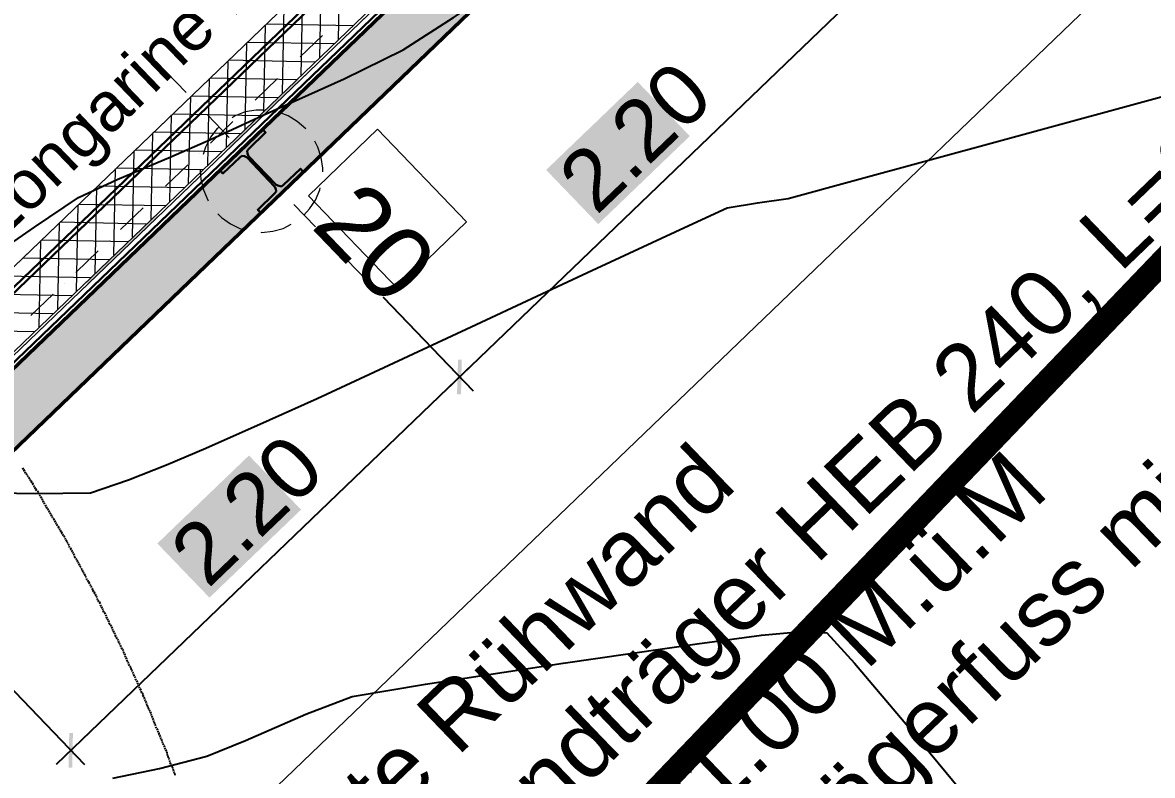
# Model space of a CAD drawing. Header units: metres. Extents: x 2687650.8 to 2687727.1, y 1234407.3 to 1234484.3.
# Drawn here: x 2687676.575 to 2687681.186, y 1234433.663 to 1234436.737 of the extents above; entities that cross this region are included whole.
import ezdxf

# ---------------------------------------------------------------- set-up
doc = ezdxf.new("R2010")
doc.units = ezdxf.units.M
for name, color, linetype in [('PDF_0', 7, 'Continuous'), ('PDF_A__BEML', 7, 'Continuous'), ('PDF_A__Text', 7, 'Continuous'), ('PDF_AV_01611-Parzelle', 7, 'Continuous'), ('PDF_E_BETON', 7, 'Continuous'), ('PDF_Text', 7, 'Continuous')]:
    doc.layers.add(name, color=color, linetype=linetype)
for name, color, linetype, true_color in [('PDF_060-Kataster_Hauptinfo.060', 7, 'Continuous', 0x7f7f7f), ('PDF_062_Bauten.062 Bauteilschraffuren', 7, 'Continuous', 0x7f7f7f), ('PDF_211_Wände_Beton.211', 7, 'Continuous', 0x7f7f7f), ('PDF_211_Wände_Beton.211 Bauteilschraffuren', 7, 'Continuous', 0x7f7f7f), ('PDF_211_Wände_Beton.211 Schichttrennlinien', 7, 'Continuous', 0x7f7f7f), ('PDF_3D_Kurven', 7, 'Continuous', 0xdda500), ('PDF_3D_Kurven-Nebenhoehen', 7, 'Continuous', 0xdda500), ('PDF_AV_01225-Bobe-ueb-befestigte', 7, 'Continuous', 0xfdfdfd), ('PDF_AV_01234-Bobe-Gartenanlage', 7, 'Continuous', 0xfdfdfd), ('PDF_E_Farbe Beton', 7, 'Continuous', 0xdfff7f), ('PDF_Rühlwand Träger u Vermassung', 7, 'Continuous', 0x0ac1ff), ('PDF_ST_Treppen.ST', 7, 'Continuous', 0x7f7f7f)]:
    doc.layers.add(name, color=color, linetype=linetype, true_color=true_color)
doc.styles.add('PDF Arial', font='arial.ttf')

# ---------------------------------------------------------------- blocks, each defined once
blk = doc.blocks.new('A$C1c84ec86')
at = {"layer": 'PDF_0', "transparency": 33554559}
for points in [[(3221.62, 730.69), (3221.52, 730.79), (3221.62, 730.9), (3211.67, 740.85), (3210.62, 739.79), (3220.57, 729.63)], [(3211.67, 520.71), (3210.62, 519.65), (3220.57, 509.7), (3221.62, 510.76)]]:
    blk.add_hatch(color=256, dxfattribs=at).paths.add_polyline_path(points)
at = {"layer": 'PDF_211_Wände_Beton.211 Bauteilschraffuren', "true_color": 0xe5dc0a, "transparency": 33554559}
for points in [[(3083.61, 772.17), (3082.56, 772.17), (3082.56, 732.17), (3083.61, 732.17)], [(3083.61, 692.16), (3082.56, 692.16), (3082.56, 652.16), (3083.61, 652.16)]]:
    blk.add_hatch(color=52, dxfattribs=at).paths.add_polyline_path(points)
at = {"layer": 'PDF_A__BEML', "true_color": 0xffffff, "transparency": 33554559}
for points in [[(3179.71, 819.38), (3210.4, 819.38), (3210.4, 871.24), (3179.71, 871.24)], [(3179.71, 599.24), (3210.4, 599.24), (3210.4, 651.1), (3179.71, 651.1)]]:
    blk.add_hatch(color=7, dxfattribs=at).paths.add_polyline_path(points)
at = {"layer": 'PDF_E_Farbe Beton', "true_color": 0xbfff7f, "transparency": 33554559}
h = blk.add_hatch(color=71, dxfattribs=at)
h.paths.add_polyline_path([(3096.53, 1972.34), (3087.64, 1847.46), (3087.42, 523.67), (612.36, 523.67), (612.36, 1217.32), (591.83, 1429.41), (592.04, 1430.89), (672.48, 2565.87), (2668.74, 2565.87), (2848.03, 2530.94), (2997.89, 2390.18), (3013.34, 2375.79), (3093.99, 2206.03), (3096.53, 2200.53)])
h.paths.add_polyline_path([(3120.45, 1972.34), (3120.45, 2206.03), (3039.8, 2375.79), (3033.03, 2390.18), (2883.16, 2530.94), (2859.46, 2553.17), (2794.47, 2565.87), (2671.07, 2589.79), (650.04, 2589.79), (648.35, 2565.87), (567.91, 1430.89), (568.12, 1429.41), (588.44, 1217.32), (588.44, 499.75), (3111.55, 499.75), (3111.55, 1847.46)], flags=0)
at = {"layer": 'PDF_Rühlwand Träger u Vermassung', "transparency": 33554559}
blk.add_hatch(color=256, dxfattribs=at).paths.add_polyline_path([(3087.64, 747.41), (3087.64, 723.28), (3089.33, 723.28), (3089.33, 733.44), (3089.54, 733.86), (3089.96, 734.28), (3090.39, 734.5), (3090.6, 734.71), (3091.02, 734.71), (3091.45, 734.92), (3107.74, 734.71), (3108.59, 734.71), (3109.01, 734.28), (3109.44, 734.07), (3109.65, 733.86), (3109.65, 733.44), (3109.86, 733.01), (3109.86, 723.28), (3111.55, 723.28), (3111.55, 747.41), (3109.86, 747.41), (3109.86, 737.46), (3109.65, 737.25), (3109.65, 736.82), (3109.44, 736.61), (3109.01, 736.4), (3108.59, 735.98), (3108.17, 735.77), (3091.02, 735.77), (3090.6, 735.98), (3090.39, 736.19), (3089.96, 736.4), (3089.54, 736.82), (3089.33, 737.25), (3089.33, 747.41)])
at = {"layer": 'PDF_060-Kataster_Hauptinfo.060', "lineweight": 18}
blk.add_lwpolyline([(643.69, 2809.29), (483.03, 548.44), (465.04, 388.84), (1459.68, 316.24), (3414.46, 173.36), (3333.6, 2121.15)], dxfattribs=at)
at = {"layer": 'PDF_062_Bauten.062 Bauteilschraffuren', "lineweight": 18}
for points in [[(3332.75, 2138.08), (3333.6, 2121.57), (3358.36, 1523.6), (3376.14, 1092.22), (3376.35, 1092.22), (3414.46, 173.57), (465.04, 388.84), (483.03, 548.65), (515.84, 1009.24), (643.69, 2809.29), (760.11, 2801.88), (1044.17, 2801.88), (2574.76, 2801.88)], [(2621.11, 2560.79), (677.13, 2560.79), (608.13, 1589.22), (608.13, 1483.39), (616.38, 1483.39), (616.38, 527.69), (3083.61, 527.69), (3083.61, 1406.76), (3082.98, 1406.76), (3083.61, 1981.87), (3091.45, 1981.87), (3091.45, 2122.63)]]:
    blk.add_lwpolyline(points, dxfattribs=at)
at = {"layer": 'PDF_211_Wände_Beton.211', "lineweight": 18}
for points in [[(2625.56, 2560.79), (677.13, 2560.79), (676.5, 2552.75), (608.34, 1592.4), (608.34, 1483.39), (616.38, 1483.39), (616.38, 527.69), (617.44, 527.69), (3082.56, 527.69), (3083.61, 527.69), (3083.61, 1981.87), (3091.45, 1981.87), (3091.45, 2101.89), (3091.45, 2123.9)], [(3057.58, 2120.3), (2703.03, 2120.3), (2036.9, 2120.3), (1550.49, 2120.3), (1524.45, 2120.3), (1524.45, 1612.29), (1524.45, 1598.32), (1524.45, 1590.28), (1550.49, 1590.28), (1550.49, 2100.41), (2036.9, 2100.41), (2703.03, 2100.41), (3057.58, 2100.41), (3057.58, 1981.87), (3057.58, 553.73), (642.42, 553.73), (642.42, 1483.39), (642.42, 1591.13), (708.88, 2526.92), (2625.35, 2526.92)]]:
    blk.add_lwpolyline(points, dxfattribs=at)
at = {"layer": 'PDF_211_Wände_Beton.211 Bauteilschraffuren', "lineweight": 18}
for points in [[(3082.56, 795.25), (3057.58, 820.22)], [(3082.56, 784.66), (3057.58, 809.64)], [(3057.58, 778.52), (3082.56, 803.5)], [(3082.56, 774.08), (3057.58, 799.06)], [(3057.58, 767.73), (3082.56, 792.92)], [(3082.56, 763.5), (3057.58, 788.47)], [(3057.58, 757.15), (3082.56, 782.12)], [(3082.56, 752.91), (3057.58, 777.89)], [(3057.58, 746.56), (3082.56, 771.54)], [(3082.56, 742.33), (3057.58, 767.31)], [(3057.58, 735.98), (3082.56, 760.96)], [(3082.56, 731.74), (3057.58, 756.72)], [(3057.58, 725.39), (3082.56, 750.37)], [(3082.56, 721.16), (3057.58, 746.14)], [(3057.58, 714.81), (3082.56, 739.79)], [(3082.56, 710.37), (3057.58, 735.55)], [(3057.58, 704.23), (3082.56, 729.2)], [(3082.56, 699.78), (3057.58, 724.76)], [(3057.58, 693.64), (3082.56, 718.62)], [(3082.56, 689.2), (3057.58, 714.18)], [(3057.58, 683.06), (3082.56, 708.04)], [(3082.56, 678.62), (3057.58, 703.59)], [(3057.58, 672.27), (3082.56, 697.45)], [(3082.56, 668.03), (3057.58, 693.01)], [(3057.58, 661.68), (3082.56, 686.66)], [(3082.56, 657.45), (3057.58, 682.43)], [(3057.58, 651.1), (3082.56, 676.08)], [(3082.56, 646.86), (3057.58, 671.84)], [(3057.58, 640.51), (3082.56, 665.49)], [(3082.56, 636.28), (3057.58, 661.26)], [(3057.58, 629.93), (3082.56, 654.91)], [(3082.56, 625.7), (3057.58, 650.67)], [(3057.58, 619.35), (3082.56, 644.32)], [(3057.58, 608.76), (3082.56, 633.74)], [(3057.58, 598.18), (3082.56, 623.16)]]:
    blk.add_lwpolyline(points, dxfattribs=at)
at = {"layer": 'PDF_211_Wände_Beton.211 Schichttrennlinien', "lineweight": 18}
blk.add_lwpolyline([(3057.58, 528.75), (3082.56, 528.75), (3082.56, 553.73), (3082.56, 1981.87), (3082.56, 2101.89), (3082.56, 2123.48)], dxfattribs=at)
at = {"layer": 'PDF_3D_Kurven', "lineweight": 25}
blk.add_lwpolyline([(3103.72, 550.55), (3130.39, 577.44), (3145.85, 593.95), (3152.83, 608.76), (3159.18, 624.22), (3165.32, 640.51), (3175.06, 667.19), (3182.25, 687.29), (3189.87, 709.52), (3204.69, 752.91), (3221.62, 802.44), (3235.81, 843.72), (3242.16, 861.92), (3249.14, 872.29), (3256.55, 882.45), (3269.67, 906.58), (3299.94, 962.04), (3335.93, 1027.87)], dxfattribs=at)
at = {"layer": 'PDF_3D_Kurven-Nebenhoehen', "lineweight": 25}
for points in [[(3046.78, 622.1), (3051.86, 652.58), (3055.46, 673.96), (3061.18, 690.47), (3069.64, 712.69), (3075.78, 729.2), (3083.61, 751.64), (3095.68, 785.72), (3103.93, 811.33), (3108.59, 835.25), (3115.79, 875.47), (3123.62, 916.96), (3130.39, 945.53), (3141.82, 973.05), (3162.78, 1018.77), (3186.27, 1068.72), (3205.54, 1109.15), (3213.79, 1126.09), (3215.49, 1132.01)], [(3236.23, 519.65), (3246.6, 536.16), (3256.34, 553.52), (3262.69, 569.39), (3272, 594.58), (3279.83, 613.21), (3296.98, 638.4), (3329.79, 684.75), (3361.96, 729.63), (3377.62, 751.01), (3386.09, 761.59), (3395.4, 770.9), (3412.13, 770.48), (3445.78, 768.36), (3479.44, 765.82)]]:
    blk.add_lwpolyline(points, dxfattribs=at)
at = {"layer": 'PDF_A__BEML', "lineweight": 25}
for points in [[(3216.12, 727.3), (3216.12, 963.31)], [(3216.12, 507.16), (3216.12, 743.17)], [(3151.14, 515.21), (3224.16, 515.21)]]:
    blk.add_lwpolyline(points, dxfattribs=at)
blk.add_lwpolyline([(3224.16, 735.34), (3171.25, 735.34)], close=True, dxfattribs=at)
at = {"layer": 'PDF_A__Text', "lineweight": 18}
blk.add_lwpolyline([(3172.52, 781.28), (3120.02, 781.28), (3120.02, 742.12), (3172.52, 742.12)], close=True, dxfattribs=at)
at = {"layer": 'PDF_AV_01225-Bobe-ueb-befestigte', "lineweight": 25}
for points in [[(3381.43, 967.97), (3381.43, 968.82)], [(3381.43, 967.12), (3381.43, 967.76)], [(3381.43, 966.06), (3381.43, 966.91)], [(3381.43, 965.22), (3381.43, 965.85)], [(3381.43, 964.37), (3381.43, 965.01)], [(3381.65, 963.31), (3381.43, 964.16)], [(3381.65, 962.47), (3381.65, 963.1)], [(3381.65, 961.41), (3381.65, 962.25)], [(3381.65, 960.56), (3381.65, 961.2)], [(3381.65, 959.71), (3381.65, 960.35)], [(3381.86, 958.66), (3381.65, 959.5)], [(3381.86, 957.81), (3381.86, 958.44)], [(3381.86, 956.96), (3381.86, 957.6)], [(3381.86, 955.9), (3381.86, 956.54)], [(3381.86, 955.06), (3381.86, 955.69)], [(3381.86, 954), (3381.86, 954.85)], [(3382.07, 953.15), (3381.86, 953.79)], [(3382.07, 952.31), (3382.07, 952.94)], [(3382.07, 951.25), (3382.07, 952.09)], [(3382.07, 950.4), (3382.07, 951.04)], [(3382.07, 949.34), (3382.07, 950.19)], [(3382.28, 948.5), (3382.07, 949.13)], [(3382.28, 947.65), (3382.28, 948.28)], [(3382.28, 946.59), (3382.28, 947.44)], [(3382.28, 945.74), (3382.28, 946.38)], [(3382.28, 944.68), (3382.28, 945.53)], [(3382.28, 943.84), (3382.28, 944.47)], [(3382.49, 942.99), (3382.28, 943.63)], [(3382.49, 941.93), (3382.49, 942.78)], [(3382.49, 941.09), (3382.49, 941.72)], [(3382.49, 940.24), (3382.49, 940.87)], [(3382.49, 939.18), (3382.49, 939.82)], [(3382.7, 938.33), (3382.49, 938.97)], [(3382.7, 937.28), (3382.7, 938.12)], [(3382.7, 936.43), (3382.7, 937.06)], [(3382.7, 935.58), (3382.7, 936.22)], [(3382.7, 934.52), (3382.7, 935.16)], [(3382.7, 933.68), (3382.7, 934.31)], [(3382.92, 932.62), (3382.7, 933.47)], [(3382.92, 931.77), (3382.92, 932.41)], [(3382.92, 930.93), (3382.92, 931.56)], [(3382.92, 929.87), (3382.92, 930.71)], [(3382.92, 929.02), (3382.92, 929.66)], [(3383.13, 927.96), (3382.92, 928.81)], [(3383.13, 927.12), (3383.13, 927.75)], [(3383.13, 926.27), (3383.13, 926.9)], [(3383.13, 925.21), (3383.13, 926.06)], [(3383.13, 924.36), (3383.13, 925)], [(3383.13, 923.31), (3383.13, 924.15)], [(3383.34, 922.46), (3383.13, 923.09)], [(3383.34, 921.61), (3383.34, 922.25)], [(3383.34, 920.55), (3383.34, 921.4)], [(3383.34, 919.71), (3383.34, 920.34)], [(3383.34, 918.86), (3383.34, 919.5)], [(3383.55, 917.8), (3383.34, 918.44)], [(3383.55, 916.96), (3383.55, 917.59)], [(3383.55, 915.9), (3383.55, 916.74)], [(3383.55, 915.05), (3383.55, 915.69)], [(3383.55, 914.2), (3383.55, 914.84)], [(3383.55, 913.15), (3383.55, 913.99)], [(3383.76, 912.3), (3383.76, 912.93)], [(3383.76, 911.24), (3383.76, 912.09)], [(3383.76, 910.39), (3383.76, 911.03)], [(3383.76, 909.55), (3383.76, 910.18)], [(3383.76, 908.49), (3383.76, 909.34)], [(3383.97, 907.64), (3383.76, 908.28)], [(3383.97, 906.58), (3383.97, 907.43)], [(3383.97, 905.74), (3383.97, 906.37)], [(3383.97, 904.89), (3383.97, 905.53)], [(3383.97, 903.83), (3383.97, 904.68)], [(3383.97, 902.99), (3383.97, 903.62)], [(3384.19, 902.14), (3384.19, 902.77)], [(3384.19, 901.08), (3384.19, 901.72)], [(3384.19, 900.23), (3384.19, 900.87)], [(3384.19, 899.18), (3384.19, 900.02)], [(3384.19, 898.33), (3384.19, 898.96)], [(3384.4, 897.48), (3384.19, 898.12)], [(3384.4, 896.42), (3384.4, 897.06)], [(3384.4, 895.58), (3384.4, 896.21)], [(3384.4, 894.52), (3384.4, 895.37)], [(3384.4, 893.67), (3384.4, 894.31)], [(3384.4, 892.83), (3384.4, 893.46)], [(3384.61, 891.77), (3384.61, 892.61)], [(3384.61, 890.92), (3384.61, 891.56)], [(3384.61, 889.86), (3384.61, 890.71)], [(3384.61, 889.02), (3384.61, 889.65)], [(3384.61, 888.17), (3384.61, 888.8)], [(3384.82, 887.11), (3384.61, 887.96)], [(3384.82, 886.26), (3384.82, 886.9)], [(3384.82, 885.42), (3384.82, 886.05)], [(3384.82, 884.36), (3384.82, 884.99)], [(3384.82, 883.51), (3384.82, 884.15)], [(3384.82, 882.45), (3384.82, 883.3)], [(3385.03, 881.61), (3385.03, 882.24)], [(3385.03, 880.76), (3385.03, 881.4)], [(3385.03, 879.7), (3385.03, 880.34)], [(3385.03, 878.86), (3385.03, 879.49)], [(3385.03, 877.8), (3385.03, 878.64)], [(3385.24, 876.95), (3385.03, 877.59)], [(3385.24, 876.1), (3385.24, 876.74)], [(3385.24, 875.05), (3385.24, 875.89)], [(3385.24, 874.2), (3385.24, 874.83)], [(3385.24, 873.14), (3385.24, 873.99)], [(3385.24, 872.29), (3385.24, 872.93)], [(3385.46, 871.45), (3385.46, 872.08)], [(3385.46, 870.39), (3385.46, 871.24)], [(3385.46, 869.54), (3385.46, 870.18)], [(3385.46, 868.48), (3385.46, 869.33)], [(3385.46, 867.64), (3385.46, 868.27)], [(3385.67, 866.79), (3385.46, 867.43)], [(3385.67, 865.73), (3385.67, 866.58)], [(3385.67, 864.89), (3385.67, 865.52)], [(3385.67, 864.04), (3385.67, 864.67)], [(3385.67, 862.98), (3385.67, 863.62)], [(3385.88, 862.13), (3385.67, 862.77)], [(3385.88, 861.08), (3385.88, 861.92)], [(3385.88, 860.23), (3385.88, 860.86)], [(3385.88, 859.38), (3385.88, 860.02)], [(3385.88, 858.32), (3385.88, 858.96)], [(3385.88, 857.48), (3385.88, 858.11)], [(3386.09, 856.42), (3385.88, 857.27)], [(3386.09, 855.57), (3386.09, 856.21)], [(3386.09, 854.73), (3386.09, 855.36)], [(3386.09, 853.67), (3386.09, 854.51)], [(3386.09, 852.82), (3386.09, 853.46)], [(3386.3, 851.76), (3386.09, 852.61)], [(3386.3, 850.92), (3386.3, 851.55)], [(3386.3, 850.07), (3386.3, 850.7)], [(3386.3, 849.01), (3386.3, 849.86)], [(3386.3, 848.16), (3386.3, 848.8)], [(3386.3, 847.32), (3386.3, 847.95)], [(3386.51, 846.26), (3386.3, 846.89)], [(3386.51, 845.41), (3386.51, 846.05)], [(3386.51, 844.35), (3386.51, 845.2)], [(3386.51, 843.51), (3386.51, 844.14)], [(3386.51, 842.66), (3386.51, 843.29)], [(3386.73, 841.6), (3386.51, 842.24)], [(3386.73, 840.75), (3386.73, 841.39)], [(3386.73, 839.7), (3386.73, 840.54)], [(3386.73, 838.85), (3386.73, 839.48)], [(3386.73, 838), (3386.73, 838.64)], [(3386.73, 836.94), (3386.73, 837.79)], [(3386.94, 836.1), (3386.73, 836.73)], [(3386.94, 835.04), (3386.94, 835.89)], [(3386.94, 834.19), (3386.94, 834.83)], [(3386.94, 833.35), (3386.94, 833.98)], [(3386.94, 832.29), (3386.94, 833.13)], [(3387.15, 831.44), (3386.94, 832.08)], [(3387.15, 830.38), (3387.15, 831.23)], [(3387.15, 829.54), (3387.15, 830.17)], [(3387.15, 828.69), (3387.15, 829.32)], [(3387.15, 827.63), (3387.15, 828.48)], [(3387.15, 826.78), (3387.15, 827.42)], [(3387.36, 825.94), (3387.15, 826.57)], [(3387.36, 824.88), (3387.36, 825.51)], [(3387.36, 824.03), (3387.36, 824.67)], [(3387.36, 822.97), (3387.36, 823.82)], [(3387.36, 822.13), (3387.36, 822.76)], [(3387.57, 821.28), (3387.36, 821.92)], [(3387.57, 820.22), (3387.57, 821.07)], [(3387.57, 819.38), (3387.57, 820.01)], [(3387.57, 818.32), (3387.57, 819.16)], [(3387.57, 817.47), (3387.57, 818.11)], [(3387.57, 816.62), (3387.57, 817.26)], [(3387.78, 815.57), (3387.57, 816.41)], [(3387.78, 814.72), (3387.78, 815.35)], [(3387.78, 813.66), (3387.78, 814.51)], [(3387.78, 812.81), (3387.78, 813.45)], [(3387.78, 811.97), (3387.78, 812.6)], [(3388, 810.91), (3387.78, 811.76)], [(3388, 810.06), (3388, 810.7)], [(3388, 809.22), (3388, 809.85)], [(3388, 808.16), (3388, 808.79)], [(3388, 807.31), (3388, 807.95)], [(3388, 806.25), (3388, 807.1)], [(3388.21, 805.41), (3388.21, 806.04)], [(3388.21, 804.56), (3388.21, 805.19)], [(3388.21, 803.5), (3388.21, 804.14)], [(3388.21, 802.65), (3388.21, 803.29)], [(3388.21, 801.6), (3388.21, 802.44)], [(3388.42, 800.75), (3388.21, 801.38)], [(3388.42, 799.9), (3388.42, 800.54)], [(3388.42, 798.84), (3388.42, 799.69)], [(3388.42, 798), (3388.42, 798.63)], [(3388.42, 796.94), (3388.42, 797.79)], [(3388.42, 796.09), (3388.42, 796.73)], [(3388.63, 795.25), (3388.63, 795.88)], [(3388.63, 794.19), (3388.63, 795.03)], [(3388.63, 793.34), (3388.63, 793.98)], [(3388.63, 792.28), (3388.63, 793.13)], [(3388.63, 791.44), (3388.63, 792.07)], [(3388.84, 790.59), (3388.63, 791.22)], [(3388.84, 789.53), (3388.84, 790.38)], [(3388.84, 788.68), (3388.84, 789.32)], [(3388.84, 787.84), (3388.84, 788.47)], [(3388.84, 786.78), (3388.84, 787.41)], [(3388.84, 785.93), (3388.84, 786.57)], [(3389.05, 784.87), (3389.05, 785.72)], [(3389.05, 784.03), (3389.05, 784.66)], [(3389.05, 783.18), (3389.05, 783.82)], [(3389.05, 782.12), (3389.05, 782.97)], [(3389.05, 781.28), (3389.05, 781.91)], [(3389.27, 780.22), (3389.05, 781.06)], [(3389.27, 779.37), (3389.27, 780.01)], [(3389.27, 778.52), (3389.27, 779.16)], [(3389.27, 777.47), (3389.27, 778.31)], [(3389.27, 776.62), (3389.27, 777.25)], [(3389.27, 775.56), (3389.27, 776.41)], [(3389.48, 774.71), (3389.48, 775.35)], [(3389.48, 773.87), (3389.48, 774.5)], [(3389.48, 772.81), (3389.48, 773.66)], [(3389.48, 771.96), (3389.48, 772.6)], [(3389.48, 771.12), (3389.48, 771.75)], [(3389.69, 770.06), (3389.48, 770.69)], [(3389.69, 769.21), (3389.69, 769.85)], [(3389.69, 768.15), (3389.69, 769)], [(3389.69, 767.31), (3389.69, 767.94)], [(3389.69, 766.46), (3389.69, 767.09)], [(3389.69, 765.4), (3389.69, 766.04)], [(3389.9, 764.55), (3389.9, 765.19)], [(3389.9, 763.5), (3389.9, 764.34)], [(3389.9, 762.65), (3389.9, 763.28)], [(3389.9, 761.8), (3389.9, 762.44)], [(3389.9, 760.74), (3389.9, 761.59)], [(3390.11, 759.9), (3389.9, 760.53)], [(3390.11, 758.84), (3390.11, 759.69)], [(3390.11, 757.99), (3390.11, 758.63)], [(3390.11, 757.15), (3390.11, 757.78)], [(3390.11, 756.09), (3390.11, 756.93)], [(3390.32, 755.24), (3390.11, 755.87)], [(3390.32, 754.39), (3390.32, 755.03)], [(3390.32, 753.33), (3390.32, 753.97)], [(3390.32, 752.49), (3390.32, 753.12)], [(3390.32, 751.43), (3390.32, 752.28)], [(3390.32, 750.58), (3390.32, 751.22)], [(3390.54, 749.74), (3390.32, 750.37)], [(3390.54, 748.68), (3390.54, 749.31)], [(3390.54, 747.83), (3390.54, 748.47)], [(3390.54, 746.77), (3390.54, 747.62)], [(3390.54, 745.93), (3390.54, 746.56)], [(3390.75, 745.08), (3390.54, 745.71)], [(3390.75, 744.02), (3390.75, 744.87)], [(3390.75, 743.17), (3390.75, 743.81)], [(3390.75, 742.12), (3390.75, 742.96)], [(3390.75, 741.27), (3390.75, 741.9)], [(3390.75, 740.42), (3390.75, 741.06)], [(3390.96, 739.36), (3390.75, 740.21)], [(3390.96, 738.52), (3390.96, 739.15)], [(3390.96, 737.46), (3390.96, 738.31)], [(3390.96, 736.61), (3390.96, 737.25)], [(3390.96, 735.77), (3390.96, 736.4)], [(3391.17, 734.71), (3390.96, 735.55)], [(3391.17, 733.86), (3391.17, 734.5)], [(3391.17, 733.01), (3391.17, 733.65)], [(3391.17, 731.96), (3391.17, 732.59)], [(3391.17, 731.11), (3391.17, 731.74)], [(3391.17, 730.05), (3391.17, 730.9)], [(3391.38, 729.2), (3391.17, 729.84)], [(3391.38, 728.36), (3391.38, 728.99)], [(3391.38, 727.3), (3391.38, 727.93)], [(3391.38, 726.45), (3391.38, 727.09)], [(3391.38, 725.39), (3391.38, 726.24)], [(3391.59, 724.55), (3391.38, 725.18)], [(3391.59, 723.7), (3391.59, 724.34)], [(3391.59, 722.64), (3391.59, 723.49)], [(3391.59, 721.8), (3391.59, 722.43)], [(3391.59, 720.74), (3391.59, 721.58)], [(3391.59, 719.89), (3391.59, 720.53)], [(3391.81, 719.04), (3391.59, 719.68)], [(3391.81, 717.99), (3391.81, 718.83)], [(3391.81, 717.14), (3391.81, 717.77)], [(3391.81, 716.29), (3391.81, 716.93)], [(3391.81, 715.23), (3391.81, 715.87)], [(3392.02, 714.39), (3391.81, 715.02)], [(3392.02, 713.33), (3392.02, 714.18)], [(3392.02, 712.48), (3392.02, 713.12)], [(3392.02, 711.64), (3392.02, 712.27)], [(3392.02, 710.58), (3392.02, 711.21)], [(3392.02, 709.73), (3392.02, 710.37)], [(3392.23, 708.67), (3392.23, 709.52)], [(3392.23, 707.83), (3392.23, 708.46)], [(3392.23, 706.98), (3392.23, 707.61)], [(3392.23, 705.92), (3392.23, 706.77)], [(3392.23, 705.07), (3392.23, 705.71)], [(3392.44, 704.02), (3392.23, 704.86)], [(3392.44, 703.17), (3392.44, 703.8)], [(3392.44, 702.32), (3392.44, 702.96)], [(3392.44, 701.26), (3392.44, 702.11)], [(3392.44, 700.42), (3392.44, 701.05)], [(3392.44, 699.36), (3392.44, 700.21)], [(3392.65, 698.51), (3392.65, 699.15)], [(3392.65, 697.67), (3392.65, 698.3)], [(3392.65, 696.61), (3392.65, 697.45)], [(3392.65, 695.76), (3392.65, 696.4)], [(3392.65, 694.91), (3392.65, 695.55)], [(3392.86, 693.86), (3392.65, 694.49)], [(3392.86, 693.01), (3392.86, 693.64)], [(3392.86, 691.95), (3392.86, 692.8)], [(3392.86, 691.1), (3392.86, 691.74)], [(3392.86, 690.26), (3392.86, 690.89)], [(3392.86, 689.2), (3392.86, 690.05)], [(3393.08, 688.35), (3393.08, 688.99)], [(3393.08, 687.29), (3393.08, 688.14)], [(3393.08, 686.45), (3393.08, 687.08)], [(3393.08, 685.6), (3393.08, 686.24)], [(3393.08, 684.54), (3393.08, 685.39)], [(3120.02, 580.82), (3119.39, 581.04)], [(3121.08, 580.61), (3120.23, 580.82)], [(3121.93, 580.4), (3121.29, 580.61)], [(3122.77, 580.4), (3122.14, 580.4)], [(3123.62, 580.19), (3122.99, 580.19)], [(3124.68, 579.98), (3123.83, 579.98)], [(3125.53, 579.77), (3124.89, 579.98)], [(3126.37, 579.55), (3125.74, 579.77)], [(3127.43, 579.34), (3126.58, 579.55)], [(3128.28, 579.13), (3127.64, 579.34)], [(3129.12, 578.92), (3128.49, 579.13)], [(3130.18, 578.71), (3129.34, 578.92)], [(3131.03, 578.71), (3130.39, 578.71)], [(3131.88, 578.5), (3131.45, 578.5), (3131.24, 578.5)], [(3132.72, 578.28), (3132.09, 578.28)], [(3133.78, 578.07), (3132.93, 578.07)], [(3134.63, 577.65), (3133.99, 577.86)], [(3135.47, 577.44), (3134.84, 577.65)], [(3136.32, 577.23), (3135.69, 577.44)], [(3137.38, 577.01), (3136.74, 577.23)], [(3138.23, 576.8), (3137.59, 577.01)], [(3139.07, 576.59), (3138.44, 576.8)], [(3140.13, 576.38), (3139.28, 576.59)], [(3140.98, 576.17), (3140.34, 576.38)], [(3141.82, 575.96), (3141.19, 576.17)], [(3142.67, 575.74), (3142.04, 575.96)], [(3143.73, 575.53), (3142.88, 575.74)], [(3144.58, 575.32), (3143.94, 575.53)], [(3145.42, 575.11), (3144.79, 575.32)], [(3146.27, 574.9), (3145.63, 575.11)], [(3147.33, 574.69), (3146.69, 574.9)], [(3148.17, 574.47), (3147.54, 574.69)], [(3149.02, 574.26), (3148.39, 574.47)], [(3150.08, 574.05), (3149.23, 574.26)], [(3150.93, 573.84), (3150.29, 574.05)], [(3151.77, 573.63), (3151.14, 573.84)], [(3152.62, 573.42), (3151.98, 573.63)], [(3153.68, 573.2), (3152.83, 573.42)], [(3154.52, 572.99), (3154.31, 572.99), (3153.89, 572.99)], [(3155.37, 572.78), (3154.74, 572.78)], [(3156.22, 572.36), (3155.58, 572.57)], [(3157.28, 572.15), (3156.43, 572.36)], [(3158.12, 571.93), (3157.49, 572.15)], [(3158.97, 571.72), (3158.33, 571.93)], [(3159.82, 571.51), (3159.18, 571.51)], [(3160.87, 571.09), (3160.03, 571.3)], [(3161.72, 570.88), (3161.09, 571.09)], [(3162.57, 570.66), (3161.93, 570.88)], [(3163.41, 570.45), (3162.78, 570.66)], [(3164.26, 570.24), (3163.63, 570.45)], [(3165.32, 570.03), (3164.47, 570.03)], [(3166.17, 569.61), (3165.53, 569.82)], [(3167.01, 569.39), (3166.38, 569.61)], [(3167.86, 569.18), (3167.22, 569.39)], [(3168.92, 568.97), (3168.07, 569.18)], [(3169.76, 568.76), (3169.13, 568.76)], [(3170.61, 568.34), (3169.98, 568.55)], [(3171.46, 568.12), (3170.82, 568.34)], [(3172.52, 567.91), (3171.67, 568.12)], [(3173.36, 567.7), (3172.73, 567.91)], [(3174.21, 567.49), (3173.57, 567.7)], [(3175.06, 567.28), (3174.42, 567.28)], [(3175.9, 566.85), (3175.27, 567.07)], [(3176.96, 566.64), (3176.11, 566.85)], [(3177.81, 566.43), (3177.17, 566.64)], [(3178.65, 566.22), (3178.02, 566.43)], [(3179.5, 565.79), (3178.87, 566.01)], [(3180.35, 565.58), (3179.71, 565.79)], [(3181.41, 565.37), (3180.56, 565.58)], [(3182.25, 564.95), (3181.62, 565.16)], [(3183.1, 564.74), (3182.46, 564.95)], [(3183.95, 564.52), (3183.31, 564.74)], [(3184.79, 564.1), (3184.16, 564.31)], [(3185.85, 563.89), (3185, 564.1)], [(3186.7, 563.68), (3186.06, 563.89)], [(3187.54, 563.25), (3186.91, 563.47)], [(3188.39, 563.04), (3187.76, 563.25)], [(3189.24, 562.83), (3188.6, 563.04)], [(3190.3, 562.41), (3189.45, 562.62)], [(3191.14, 562.2), (3190.51, 562.41)], [(3191.99, 561.98), (3191.35, 562.2)], [(3192.84, 561.56), (3192.2, 561.77)], [(3193.68, 561.35), (3193.05, 561.56)], [(3194.53, 561.14), (3193.89, 561.35)], [(3195.59, 560.71), (3194.74, 560.93)], [(3196.43, 560.5), (3195.8, 560.71)], [(3197.28, 560.29), (3196.65, 560.5)], [(3198.13, 559.87), (3197.49, 560.08)], [(3198.97, 559.66), (3198.34, 559.87)], [(3200.03, 559.44), (3199.61, 559.44), (3199.19, 559.66)], [(3200.88, 559.02), (3200.24, 559.23)], [(3201.73, 558.81), (3201.09, 559.02)], [(3202.57, 558.39), (3201.94, 558.6)], [(3203.42, 558.17), (3202.78, 558.39)], [(3204.27, 557.75), (3203.63, 557.96)], [(3205.11, 557.54), (3204.48, 557.75)], [(3206.17, 557.12), (3205.32, 557.33)], [(3207.02, 556.9), (3206.38, 557.12)], [(3207.86, 556.48), (3207.23, 556.69)], [(3208.71, 556.27), (3208.08, 556.48)], [(3209.56, 555.85), (3208.92, 556.27)], [(3210.4, 555.63), (3209.77, 555.85)], [(3211.25, 555.42), (3210.62, 555.63)], [(3212.31, 555), (3211.46, 555.21)], [(3213.16, 554.79), (3212.52, 555)], [(3214, 554.36), (3213.37, 554.58)], [(3214.85, 554.15), (3214.22, 554.36)], [(3215.7, 553.73), (3215.06, 553.94)], [(3216.54, 553.52), (3215.91, 553.73)], [(3217.39, 553.09), (3216.76, 553.31)], [(3218.45, 552.88), (3217.6, 553.09)], [(3219.3, 552.46), (3218.66, 552.67)], [(3220.14, 552.25), (3219.51, 552.46)], [(3220.99, 551.82), (3220.35, 552.04)], [(3221.84, 551.61), (3221.2, 551.82)], [(3222.68, 551.19), (3222.05, 551.4)], [(3223.53, 550.98), (3222.89, 551.19)], [(3224.38, 550.55), (3223.74, 550.77)], [(3225.22, 550.13), (3224.59, 550.55)], [(3226.28, 549.92), (3225.43, 550.13)], [(3227.13, 549.5), (3226.49, 549.71)], [(3227.97, 549.28), (3227.34, 549.5)], [(3228.82, 548.86), (3228.19, 549.07)], [(3229.67, 548.44), (3229.03, 548.86)], [(3230.51, 548.23), (3229.88, 548.44)], [(3231.36, 547.8), (3230.73, 548.01)], [(3232.21, 547.38), (3231.57, 547.8)], [(3233.05, 547.17), (3232.42, 547.38)], [(3233.9, 546.74), (3233.27, 546.96)], [(3234.75, 546.53), (3234.11, 546.74)], [(3235.59, 546.11), (3234.96, 546.32)], [(3236.65, 545.69), (3235.81, 546.11)], [(3237.5, 545.47), (3236.86, 545.69)], [(3238.35, 545.05), (3237.71, 545.26)], [(3239.19, 544.84), (3238.56, 545.05)], [(3240.04, 544.42), (3239.4, 544.63)], [(3240.89, 543.99), (3240.25, 544.42)], [(3241.73, 543.78), (3241.1, 543.99)], [(3242.58, 543.36), (3241.94, 543.57)], [(3243.43, 543.15), (3242.79, 543.36)], [(3244.27, 542.72), (3244.06, 542.93), (3243.64, 542.93)], [(3245.12, 542.3), (3244.48, 542.51)], [(3245.97, 541.88), (3245.33, 542.3)], [(3246.81, 541.66), (3246.18, 541.88)], [(3247.66, 541.24), (3247.02, 541.45)], [(3248.51, 540.82), (3247.87, 541.03)], [(3249.35, 540.39), (3248.72, 540.82)], [(3250.41, 540.18), (3249.56, 540.39)], [(3251.26, 539.76), (3250.62, 539.97)], [(3252.1, 539.34), (3251.47, 539.55)], [(3252.95, 538.91), (3252.32, 539.34)]]:
    blk.add_lwpolyline(points, dxfattribs=at)
at = {"layer": 'PDF_AV_01234-Bobe-Gartenanlage', "lineweight": 25}
for points in [[(3120.02, 580.82), (3119.39, 581.04)], [(3121.08, 580.61), (3120.23, 580.82)], [(3121.93, 580.4), (3121.29, 580.61)], [(3122.77, 580.4), (3122.14, 580.4)], [(3123.62, 580.19), (3122.99, 580.19)], [(3124.68, 579.98), (3123.83, 579.98)], [(3125.53, 579.77), (3124.89, 579.98)], [(3126.37, 579.55), (3125.74, 579.77)], [(3127.43, 579.34), (3126.58, 579.55)], [(3128.28, 579.13), (3127.64, 579.34)], [(3129.12, 578.92), (3128.49, 579.13)], [(3130.18, 578.71), (3129.34, 578.92)], [(3131.03, 578.71), (3130.39, 578.71)], [(3131.88, 578.5), (3131.45, 578.5), (3131.24, 578.5)], [(3132.72, 578.28), (3132.09, 578.28)], [(3133.78, 578.07), (3132.93, 578.07)], [(3134.63, 577.65), (3133.99, 577.86)], [(3135.47, 577.44), (3134.84, 577.65)], [(3136.32, 577.23), (3135.69, 577.44)], [(3137.38, 577.01), (3136.74, 577.23)], [(3138.23, 576.8), (3137.59, 577.01)], [(3139.07, 576.59), (3138.44, 576.8)], [(3140.13, 576.38), (3139.28, 576.59)], [(3140.98, 576.17), (3140.34, 576.38)], [(3141.82, 575.96), (3141.19, 576.17)], [(3142.67, 575.74), (3142.04, 575.96)], [(3143.73, 575.53), (3142.88, 575.74)], [(3144.58, 575.32), (3143.94, 575.53)], [(3145.42, 575.11), (3144.79, 575.32)], [(3146.27, 574.9), (3145.63, 575.11)], [(3147.33, 574.69), (3146.69, 574.9)], [(3148.17, 574.47), (3147.54, 574.69)], [(3149.02, 574.26), (3148.39, 574.47)], [(3150.08, 574.05), (3149.23, 574.26)], [(3150.93, 573.84), (3150.29, 574.05)], [(3151.77, 573.63), (3151.14, 573.84)], [(3152.62, 573.42), (3151.98, 573.63)], [(3153.68, 573.2), (3152.83, 573.42)], [(3154.52, 572.99), (3154.31, 572.99), (3153.89, 572.99)], [(3155.37, 572.78), (3154.74, 572.78)], [(3156.22, 572.36), (3155.58, 572.57)], [(3157.28, 572.15), (3156.43, 572.36)], [(3158.12, 571.93), (3157.49, 572.15)], [(3158.97, 571.72), (3158.33, 571.93)], [(3159.82, 571.51), (3159.18, 571.51)], [(3160.87, 571.09), (3160.03, 571.3)], [(3161.72, 570.88), (3161.09, 571.09)], [(3162.57, 570.66), (3161.93, 570.88)], [(3163.41, 570.45), (3162.78, 570.66)], [(3164.26, 570.24), (3163.63, 570.45)], [(3165.32, 570.03), (3164.47, 570.03)], [(3166.17, 569.61), (3165.53, 569.82)], [(3167.01, 569.39), (3166.38, 569.61)], [(3167.86, 569.18), (3167.22, 569.39)], [(3168.92, 568.97), (3168.07, 569.18)], [(3169.76, 568.76), (3169.13, 568.76)], [(3170.61, 568.34), (3169.98, 568.55)], [(3171.46, 568.12), (3170.82, 568.34)], [(3172.52, 567.91), (3171.67, 568.12)], [(3173.36, 567.7), (3172.73, 567.91)], [(3174.21, 567.49), (3173.57, 567.7)], [(3175.06, 567.28), (3174.42, 567.28)], [(3175.9, 566.85), (3175.27, 567.07)], [(3176.96, 566.64), (3176.11, 566.85)], [(3177.81, 566.43), (3177.17, 566.64)], [(3178.65, 566.22), (3178.02, 566.43)], [(3179.5, 565.79), (3178.87, 566.01)], [(3180.35, 565.58), (3179.71, 565.79)], [(3181.41, 565.37), (3180.56, 565.58)], [(3182.25, 564.95), (3181.62, 565.16)], [(3183.1, 564.74), (3182.46, 564.95)], [(3183.95, 564.52), (3183.31, 564.74)], [(3184.79, 564.1), (3184.16, 564.31)], [(3185.85, 563.89), (3185, 564.1)], [(3186.7, 563.68), (3186.06, 563.89)], [(3187.54, 563.25), (3186.91, 563.47)], [(3188.39, 563.04), (3187.76, 563.25)], [(3189.24, 562.83), (3188.6, 563.04)], [(3190.3, 562.41), (3189.45, 562.62)], [(3191.14, 562.2), (3190.51, 562.41)], [(3191.99, 561.98), (3191.35, 562.2)], [(3192.84, 561.56), (3192.2, 561.77)], [(3193.68, 561.35), (3193.05, 561.56)], [(3194.53, 561.14), (3193.89, 561.35)], [(3195.59, 560.71), (3194.74, 560.93)], [(3196.43, 560.5), (3195.8, 560.71)], [(3197.28, 560.29), (3196.65, 560.5)], [(3198.13, 559.87), (3197.49, 560.08)], [(3198.97, 559.66), (3198.34, 559.87)], [(3200.03, 559.44), (3199.61, 559.44), (3199.19, 559.66)], [(3200.88, 559.02), (3200.24, 559.23)], [(3201.73, 558.81), (3201.09, 559.02)], [(3202.57, 558.39), (3201.94, 558.6)], [(3203.42, 558.17), (3202.78, 558.39)], [(3204.27, 557.75), (3203.63, 557.96)], [(3205.11, 557.54), (3204.48, 557.75)], [(3206.17, 557.12), (3205.32, 557.33)], [(3207.02, 556.9), (3206.38, 557.12)], [(3207.86, 556.48), (3207.23, 556.69)], [(3208.71, 556.27), (3208.08, 556.48)], [(3209.56, 555.85), (3208.92, 556.27)], [(3210.4, 555.63), (3209.77, 555.85)], [(3211.25, 555.42), (3210.62, 555.63)], [(3212.31, 555), (3211.46, 555.21)], [(3213.16, 554.79), (3212.52, 555)], [(3214, 554.36), (3213.37, 554.58)], [(3214.85, 554.15), (3214.22, 554.36)], [(3215.7, 553.73), (3215.06, 553.94)], [(3216.54, 553.52), (3215.91, 553.73)], [(3217.39, 553.09), (3216.76, 553.31)], [(3218.45, 552.88), (3217.6, 553.09)], [(3219.3, 552.46), (3218.66, 552.67)], [(3220.14, 552.25), (3219.51, 552.46)], [(3220.99, 551.82), (3220.35, 552.04)], [(3221.84, 551.61), (3221.2, 551.82)], [(3222.68, 551.19), (3222.05, 551.4)], [(3223.53, 550.98), (3222.89, 551.19)], [(3224.38, 550.55), (3223.74, 550.77)], [(3225.22, 550.13), (3224.59, 550.55)], [(3226.28, 549.92), (3225.43, 550.13)], [(3227.13, 549.5), (3226.49, 549.71)], [(3227.97, 549.28), (3227.34, 549.5)], [(3228.82, 548.86), (3228.19, 549.07)], [(3229.67, 548.44), (3229.03, 548.86)], [(3230.51, 548.23), (3229.88, 548.44)], [(3231.36, 547.8), (3230.73, 548.01)], [(3232.21, 547.38), (3231.57, 547.8)], [(3233.05, 547.17), (3232.42, 547.38)], [(3233.9, 546.74), (3233.27, 546.96)], [(3234.75, 546.53), (3234.11, 546.74)], [(3235.59, 546.11), (3234.96, 546.32)], [(3236.65, 545.69), (3235.81, 546.11)], [(3237.5, 545.47), (3236.86, 545.69)], [(3238.35, 545.05), (3237.71, 545.26)], [(3239.19, 544.84), (3238.56, 545.05)], [(3240.04, 544.42), (3239.4, 544.63)], [(3240.89, 543.99), (3240.25, 544.42)], [(3241.73, 543.78), (3241.1, 543.99)], [(3242.58, 543.36), (3241.94, 543.57)], [(3243.43, 543.15), (3242.79, 543.36)], [(3244.27, 542.72), (3244.06, 542.93), (3243.64, 542.93)], [(3245.12, 542.3), (3244.48, 542.51)], [(3245.97, 541.88), (3245.33, 542.3)], [(3246.81, 541.66), (3246.18, 541.88)], [(3247.66, 541.24), (3247.02, 541.45)], [(3248.51, 540.82), (3247.87, 541.03)], [(3249.35, 540.39), (3248.72, 540.82)], [(3250.41, 540.18), (3249.56, 540.39)], [(3251.26, 539.76), (3250.62, 539.97)], [(3252.1, 539.34), (3251.47, 539.55)], [(3252.95, 538.91), (3252.32, 539.34)]]:
    blk.add_lwpolyline(points, dxfattribs=at)
at = {"layer": 'PDF_AV_01611-Parzelle', "lineweight": 0}
blk.add_lwpolyline([(1459.68, 316.13, 10, 10, 0), (3414.46, 173.46, 10, 10, 0), (3332.64, 2138.72, 10, 10, 0)], format="xyseb", dxfattribs=at)
at = {"layer": 'PDF_E_BETON', "lineweight": 50}
for points in [[(567.91, 1430.89), (650.04, 2589.79), (2671.07, 2589.79), (2859.46, 2553.17), (3033.03, 2390.18), (3120.45, 2206.03), (3120.45, 1972.34), (3111.55, 1847.25), (3111.55, 499.75), (588.44, 499.75), (588.44, 1217.32)], [(612.36, 1217.32), (591.83, 1429.41), (672.48, 2565.87), (2668.74, 2565.87), (2848.03, 2530.94), (3013.34, 2375.79), (3096.53, 2200.53), (3096.53, 1972.34), (3087.64, 1847.46), (3087.42, 523.67), (612.36, 523.67)]]:
    blk.add_lwpolyline(points, close=True, dxfattribs=at)
at = {"layer": 'PDF_E_BETON', "lineweight": 18}
blk.add_lwpolyline([(2619, 338.46), (3284.91, 338.46), (3284.91, 1175.19)], dxfattribs=at)
at = {"layer": 'PDF_Rühlwand Träger u Vermassung', "color": 160, "lineweight": 30, "true_color": 0x3333ff}
for points in [[(672.27, 2564.18), (1335.22, 2564.18), (2002.19, 2564.18), (2668.53, 2564.18), (2847.18, 2529.46), (3011.86, 2374.73), (3094.83, 2200.1), (3094.83, 1972.34), (3085.73, 1847.46), (3085.73, 1097.51), (3085.73, 547.8)], [(671, 2543.64), (1335.22, 2543.64), (2002.19, 2543.64), (2666.62, 2543.64), (2837.44, 2510.2), (2994.92, 2362.45), (3074.3, 2195.45), (3074.3, 1973.19), (3065.2, 1847.46), (3065.2, 1097.51), (3065.2, 547.8)], [(3087.42, 1097.51), (3063.51, 1097.51), (3063.51, 547.8), (3087.42, 547.8), (3087.64, 1097.51), (3087.64, 1847.46), (3063.51, 1847.46), (3063.51, 1097.51)]]:
    blk.add_lwpolyline(points, dxfattribs=at)
at = {"layer": 'PDF_Rühlwand Träger u Vermassung', "color": 7, "lineweight": 18}
for points in [[(3076.84, 798), (3076.84, 798)], [(3076.84, 791.65), (3076.84, 778.95)], [(3076.84, 772.6), (3076.84, 772.6)], [(3076.84, 766.25), (3076.84, 753.55)], [(3099.7, 760.32), (3095.04, 759.9), (3090.81, 758.84), (3087, 756.93)], [(3117.06, 753.12), (3116, 754.18), (3112.4, 756.72), (3108.38, 758.63), (3105.84, 759.47)], [(3081.92, 752.91), (3080.02, 751.01), (3077.48, 747.2), (3075.78, 743.17), (3075.57, 741.69)], [(3076.84, 747.2), (3076.84, 747.2)], [(3124.47, 735.34), (3124.26, 738.73), (3123.41, 742.96), (3121.5, 747.2), (3121.08, 747.83)], [(3076.84, 740.85), (3076.84, 728.15)], [(3055.04, 735.34), (3037.47, 735.34)], [(3061.39, 735.34), (3061.39, 735.34)], [(3080.44, 735.34), (3067.74, 735.34)], [(3074.72, 735.34), (3074.51, 734.28), (3075.15, 729.84), (3076.63, 725.61), (3078.11, 722.85)], [(3086.79, 735.34), (3086.79, 735.34)], [(3105.84, 735.34), (3093.14, 735.34)], [(3112.19, 735.34), (3112.19, 735.34)], [(3131.24, 735.34), (3118.54, 735.34)], [(3137.59, 735.34), (3137.59, 735.34)], [(3161.51, 735.34), (3143.94, 735.34)], [(3117.27, 717.77), (3117.69, 717.99), (3120.45, 721.58), (3122.56, 725.39), (3123.62, 728.99)], [(3076.84, 721.8), (3076.84, 721.8)], [(3076.84, 715.45), (3076.84, 702.75)], [(3081.92, 717.56), (3084.88, 715.02), (3088.69, 712.91), (3092.93, 711.21), (3093.14, 711.21)], [(3099.7, 710.37), (3101.82, 710.37), (3106.26, 711.21), (3110.28, 712.69), (3112.19, 713.75)], [(3076.84, 696.4), (3076.84, 696.4)], [(3076.84, 690.05), (3076.84, 677.35)], [(3076.84, 671), (3076.84, 671)], [(3076.84, 664.65), (3076.84, 651.94)], [(3076.84, 645.59), (3076.84, 645.59)], [(3076.84, 639.24), (3076.84, 626.54)]]:
    blk.add_lwpolyline(points, dxfattribs=at)
at = {"layer": 'PDF_Rühlwand Träger u Vermassung', "color": 160, "lineweight": 30, "true_color": 0x3333ff}
blk.add_lwpolyline([(3111.55, 747.41), (3109.86, 747.41), (3109.86, 737.88), (3109.65, 736.82), (3108.8, 736.19), (3107.74, 735.77), (3091.45, 735.77), (3090.39, 736.19), (3089.54, 736.82), (3089.33, 737.88), (3089.33, 747.41), (3087.64, 747.41), (3087.64, 723.28), (3089.33, 723.28), (3089.33, 732.8), (3089.54, 733.86), (3090.39, 734.5), (3091.45, 734.92), (3107.74, 734.71), (3108.8, 734.5), (3109.65, 733.86), (3109.86, 732.8), (3109.86, 723.28), (3111.55, 723.28)], close=True, dxfattribs=at)
at = {"layer": 'PDF_ST_Treppen.ST', "lineweight": 18}
blk.add_lwpolyline([(3057.58, 558.81), (3057.58, 1058.78)], dxfattribs=at)
at = {"layer": 'PDF_Text', "attachment_point": 7, "rotation": 90, "style": 'PDF Arial'}
for s, insert, char_height in [('6x Rühlwandträger HEB 240, L=9.10m', (3380.68, 459.75), 27.0014), ('Einbindetiefe Trägerfuss min. 2.50m', (3471.49, 458.27), 27.0014), ('2.20', (3207.85, 821.07), 25.001), ('46 Longarine HEB 240', (3052.44, 599.03), 20.001), ('OK Träger 481.00 M.ü.M', (3425.98, 459.11), 27.0014), ('Gebohrte Rühwand', (3327.9, 459.11), 27.0014), ('2.20', (3207.85, 601.14), 25.001)]:
    blk.add_mtext(s, dxfattribs=dict(at, insert=insert, char_height=char_height))
at = {"layer": 'PDF_Text', "color": 12, "true_color": 0xdf0000, "insert": (3129.55, 733.36), "char_height": 30.002, "attachment_point": 7, "style": 'PDF Arial'}
blk.add_mtext('20', dxfattribs=at)

msp = doc.modelspace()

# ---------------------------------------------------------------- block references
at = {"xscale": 0.01, "yscale": 0.01, "zscale": 0.01, "rotation": 313.8734409291175}
msp.add_blockref('A$C1c84ec86', (2687650.7677, 1234453.3784), dxfattribs=at)

doc.saveas('drawing.dxf')
